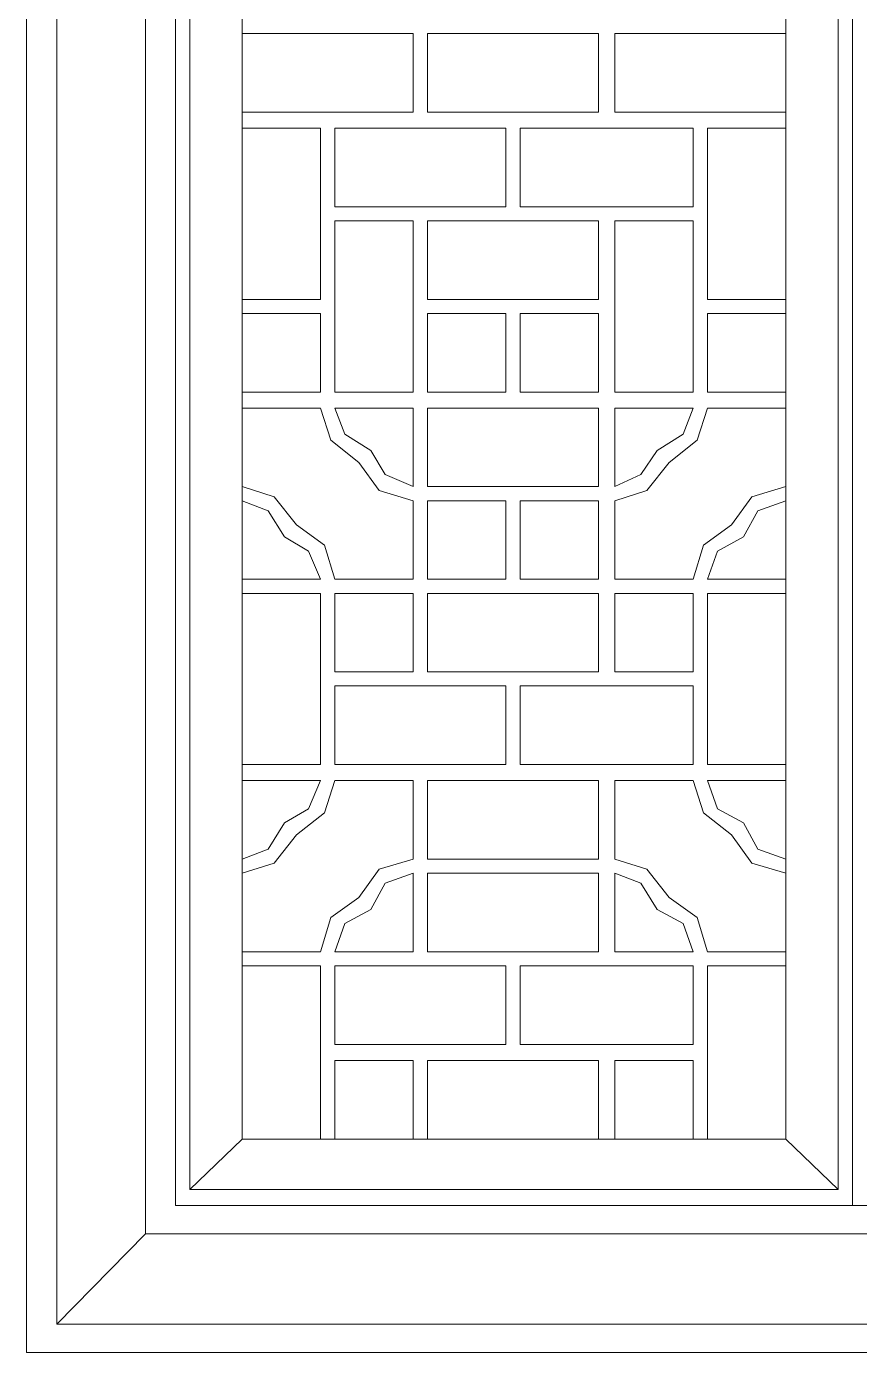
# Model space of a CAD drawing. Header units: centimetres. Extents: x -7.5 to 9.6, y -10.7 to 9.9.
# Drawn here: x -7.48 to -1.37, y -10.72 to -0.99 of the extents above; entities that cross this region are included whole.
import ezdxf

# ---------------------------------------------------------------- set-up
doc = ezdxf.new("R2010")
doc.units = ezdxf.units.CM
doc.header["$MEASUREMENT"] = 0
doc.layers.add('layer 1', color=7, linetype='Continuous')

msp = doc.modelspace()

# ---------------------------------------------------------------- linework, layer by layer
at = {"layer": 'layer 1', "color": 250, "lineweight": 0}
for points, knots in [([(-7.4847, 9.91418), (-7.4847, 9.91418), (9.60556, 9.91418), (9.60556, 9.91418), (9.60556, 9.91418), (9.60556, 9.91418), (9.60556, -10.72435), (9.60556, -10.72435), (9.60556, -10.72435), (9.60556, -10.72435), (-7.4847, -10.72435), (-7.4847, -10.72435), (-7.4847, -10.72435), (-7.4847, -10.72435), (-7.4847, 9.91418), (-7.4847, 9.91418)], [0, 0, 0, 0, 0.25, 0.25, 0.25, 0.25, 0.5, 0.5, 0.5, 0.5, 0.75, 0.75, 0.75, 0.75, 1, 1, 1, 1]), ([(-7.263, 9.7071), (-7.263, 9.7071), (9.38386, 9.7071), (9.38386, 9.7071), (9.38386, 9.7071), (9.38386, 9.7071), (9.38386, -10.51746), (9.38386, -10.51746), (9.38386, -10.51746), (9.38386, -10.51746), (-7.263, -10.51746), (-7.263, -10.51746), (-7.263, -10.51746), (-7.263, -10.51746), (-7.263, 9.7071), (-7.263, 9.7071)], [0, 0, 0, 0, 0.25, 0.25, 0.25, 0.25, 0.5, 0.5, 0.5, 0.5, 0.75, 0.75, 0.75, 0.75, 1, 1, 1, 1]), ([(-6.6125, 9.05661), (-6.6125, 9.05661), (8.73336, 9.05661), (8.73336, 9.05661), (8.73336, 9.05661), (8.73336, 9.05661), (8.73336, -9.85215), (8.73336, -9.85215), (8.73336, -9.85215), (8.73336, -9.85215), (-6.6125, -9.85215), (-6.6125, -9.85215), (-6.6125, -9.85215), (-6.6125, -9.85215), (-6.6125, 9.05661), (-6.6125, 9.05661)], [0, 0, 0, 0, 0.25, 0.25, 0.25, 0.25, 0.5, 0.5, 0.5, 0.5, 0.75, 0.75, 0.75, 0.75, 1, 1, 1, 1]), ([(-1.42318, -9.64507), (-1.42318, -9.64507), (-1.42318, 8.8349), (-1.42318, 8.8349), (-1.42318, 8.8349), (-1.42318, 8.8349), (-6.39061, 8.8349), (-6.39061, 8.8349), (-6.39061, 8.8349), (-6.39061, 8.8349), (-6.39061, -9.64507), (-6.39061, -9.64507), (-6.39061, -9.64507), (-6.39061, -9.64507), (-1.42318, -9.64507), (-1.42318, -9.64507)], [0, 0, 0, 0, 0.25, 0.25, 0.25, 0.25, 0.5, 0.5, 0.5, 0.5, 0.75, 0.75, 0.75, 0.75, 1, 1, 1, 1]), ([(-1.42318, -9.64507), (-1.42318, -9.64507), (-1.42318, 8.8349), (-1.42318, 8.8349), (-1.42318, 8.8349), (-1.42318, 8.8349), (3.54424, 8.8349), (3.54424, 8.8349), (3.54424, 8.8349), (3.54424, 8.8349), (3.54424, -9.64507), (3.54424, -9.64507), (3.54424, -9.64507), (3.54424, -9.64507), (-1.42318, -9.64507), (-1.42318, -9.64507)], [0, 0, 0, 0, 0.25, 0.25, 0.25, 0.25, 0.5, 0.5, 0.5, 0.5, 0.75, 0.75, 0.75, 0.75, 1, 1, 1, 1]), ([(-6.28726, -9.5269), (-6.28726, -9.5269), (-1.52672, -9.5269), (-1.52672, -9.5269), (-1.52672, -9.5269), (-1.52672, -9.5269), (-1.52672, 8.73136), (-1.52672, 8.73136), (-1.52672, 8.73136), (-1.52672, 8.73136), (-6.28726, 8.73136), (-6.28726, 8.73136), (-6.28726, 8.73136), (-6.28726, 8.73136), (-6.28726, -9.5269), (-6.28726, -9.5269)], [0, 0, 0, 0, 0.25, 0.25, 0.25, 0.25, 0.5, 0.5, 0.5, 0.5, 0.75, 0.75, 0.75, 0.75, 1, 1, 1, 1]), ([(-5.90274, 6.4989), (-5.90274, 6.4989), (-5.90274, -9.1572), (-5.90274, -9.1572), (-5.90274, -9.1572), (-5.90274, -9.1572), (-1.91105, -9.1572), (-1.91105, -9.1572), (-1.91105, -9.1572), (-1.91105, -9.1572), (-1.91105, 6.4989), (-1.91105, 6.4989), (-1.91105, 6.4989), (-1.91105, 6.4989), (-5.90274, 6.4989), (-5.90274, 6.4989)], [0, 0, 0, 0, 0.25, 0.25, 0.25, 0.25, 0.5, 0.5, 0.5, 0.5, 0.75, 0.75, 0.75, 0.75, 1, 1, 1, 1]), ([(-5.90274, -1.61744), (-5.90274, -1.61744), (-4.6462, -1.61744), (-4.6462, -1.61744), (-4.6462, -1.61744), (-4.6462, -1.61744), (-4.6462, -1.04085), (-4.6462, -1.04085), (-4.6462, -1.04085), (-4.6462, -1.04085), (-5.90274, -1.04085), (-5.90274, -1.04085)], [0, 0, 0, 0, 0.3333333, 0.3333333, 0.3333333, 0.3333333, 0.6666667, 0.6666667, 0.6666667, 0.6666667, 1, 1, 1, 1]), ([(-4.54266, -1.04085), (-4.54266, -1.04085), (-4.54266, -1.61744), (-4.54266, -1.61744), (-4.54266, -1.61744), (-4.54266, -1.61744), (-3.28594, -1.61744), (-3.28594, -1.61744), (-3.28594, -1.61744), (-3.28594, -1.61744), (-3.28594, -1.04085), (-3.28594, -1.04085), (-3.28594, -1.04085), (-3.28594, -1.04085), (-4.54266, -1.04085), (-4.54266, -1.04085)], [0, 0, 0, 0, 0.25, 0.25, 0.25, 0.25, 0.5, 0.5, 0.5, 0.5, 0.75, 0.75, 0.75, 0.75, 1, 1, 1, 1]), ([(-1.91105, -1.04085), (-1.91105, -1.04085), (-3.16778, -1.04085), (-3.16778, -1.04085), (-3.16778, -1.04085), (-3.16778, -1.04085), (-3.16778, -1.61744), (-3.16778, -1.61744), (-3.16778, -1.61744), (-3.16778, -1.61744), (-1.91105, -1.61744), (-1.91105, -1.61744)], [0, 0, 0, 0, 0.3333333, 0.3333333, 0.3333333, 0.3333333, 0.6666667, 0.6666667, 0.6666667, 0.6666667, 1, 1, 1, 1]), ([(-5.90274, -2.99233), (-5.90274, -2.99233), (-5.32614, -2.99233), (-5.32614, -2.99233), (-5.32614, -2.99233), (-5.32614, -2.99233), (-5.32614, -1.7358), (-5.32614, -1.7358), (-5.32614, -1.7358), (-5.32614, -1.7358), (-5.90274, -1.7358), (-5.90274, -1.7358)], [0, 0, 0, 0, 0.3333333, 0.3333333, 0.3333333, 0.3333333, 0.6666667, 0.6666667, 0.6666667, 0.6666667, 1, 1, 1, 1]), ([(-5.2228, -2.3122), (-5.2228, -2.3122), (-5.2228, -1.7358), (-5.2228, -1.7358), (-5.2228, -1.7358), (-5.2228, -1.7358), (-3.96607, -1.7358), (-3.96607, -1.7358), (-3.96607, -1.7358), (-3.96607, -1.7358), (-3.96607, -2.3122), (-3.96607, -2.3122), (-3.96607, -2.3122), (-3.96607, -2.3122), (-5.2228, -2.3122), (-5.2228, -2.3122)], [0, 0, 0, 0, 0.25, 0.25, 0.25, 0.25, 0.5, 0.5, 0.5, 0.5, 0.75, 0.75, 0.75, 0.75, 1, 1, 1, 1]), ([(-3.86253, -1.7358), (-3.86253, -1.7358), (-3.86253, -2.3122), (-3.86253, -2.3122), (-3.86253, -2.3122), (-3.86253, -2.3122), (-2.59119, -2.3122), (-2.59119, -2.3122), (-2.59119, -2.3122), (-2.59119, -2.3122), (-2.59119, -1.7358), (-2.59119, -1.7358), (-2.59119, -1.7358), (-2.59119, -1.7358), (-3.86253, -1.7358), (-3.86253, -1.7358)], [0, 0, 0, 0, 0.25, 0.25, 0.25, 0.25, 0.5, 0.5, 0.5, 0.5, 0.75, 0.75, 0.75, 0.75, 1, 1, 1, 1]), ([(-1.91105, -1.7358), (-1.91105, -1.7358), (-2.48765, -1.7358), (-2.48765, -1.7358), (-2.48765, -1.7358), (-2.48765, -1.7358), (-2.48765, -2.99233), (-2.48765, -2.99233), (-2.48765, -2.99233), (-2.48765, -2.99233), (-1.91105, -2.99233), (-1.91105, -2.99233)], [0, 0, 0, 0, 0.3333333, 0.3333333, 0.3333333, 0.3333333, 0.6666667, 0.6666667, 0.6666667, 0.6666667, 1, 1, 1, 1]), ([(-5.2228, -2.41574), (-5.2228, -2.41574), (-5.2228, -3.67246), (-5.2228, -3.67246), (-5.2228, -3.67246), (-5.2228, -3.67246), (-4.6462, -3.67246), (-4.6462, -3.67246), (-4.6462, -3.67246), (-4.6462, -3.67246), (-4.6462, -2.41574), (-4.6462, -2.41574), (-4.6462, -2.41574), (-4.6462, -2.41574), (-5.2228, -2.41574), (-5.2228, -2.41574)], [0, 0, 0, 0, 0.25, 0.25, 0.25, 0.25, 0.5, 0.5, 0.5, 0.5, 0.75, 0.75, 0.75, 0.75, 1, 1, 1, 1]), ([(-4.54266, -2.41574), (-4.54266, -2.41574), (-4.54266, -2.99233), (-4.54266, -2.99233), (-4.54266, -2.99233), (-4.54266, -2.99233), (-3.28594, -2.99233), (-3.28594, -2.99233), (-3.28594, -2.99233), (-3.28594, -2.99233), (-3.28594, -2.41574), (-3.28594, -2.41574), (-3.28594, -2.41574), (-3.28594, -2.41574), (-4.54266, -2.41574), (-4.54266, -2.41574)], [0, 0, 0, 0, 0.25, 0.25, 0.25, 0.25, 0.5, 0.5, 0.5, 0.5, 0.75, 0.75, 0.75, 0.75, 1, 1, 1, 1]), ([(-3.16778, -2.41574), (-3.16778, -2.41574), (-3.16778, -3.67246), (-3.16778, -3.67246), (-3.16778, -3.67246), (-3.16778, -3.67246), (-2.59119, -3.67246), (-2.59119, -3.67246), (-2.59119, -3.67246), (-2.59119, -3.67246), (-2.59119, -2.41574), (-2.59119, -2.41574), (-2.59119, -2.41574), (-2.59119, -2.41574), (-3.16778, -2.41574), (-3.16778, -2.41574)], [0, 0, 0, 0, 0.25, 0.25, 0.25, 0.25, 0.5, 0.5, 0.5, 0.5, 0.75, 0.75, 0.75, 0.75, 1, 1, 1, 1]), ([(-5.90274, -3.67246), (-5.90274, -3.67246), (-5.32614, -3.67246), (-5.32614, -3.67246), (-5.32614, -3.67246), (-5.32614, -3.67246), (-5.32614, -3.09587), (-5.32614, -3.09587), (-5.32614, -3.09587), (-5.32614, -3.09587), (-5.90274, -3.09587), (-5.90274, -3.09587)], [0, 0, 0, 0, 0.3333333, 0.3333333, 0.3333333, 0.3333333, 0.6666667, 0.6666667, 0.6666667, 0.6666667, 1, 1, 1, 1]), ([(-4.54266, -3.09587), (-4.54266, -3.09587), (-4.54266, -3.67246), (-4.54266, -3.67246), (-4.54266, -3.67246), (-4.54266, -3.67246), (-3.96607, -3.67246), (-3.96607, -3.67246), (-3.96607, -3.67246), (-3.96607, -3.67246), (-3.96607, -3.09587), (-3.96607, -3.09587), (-3.96607, -3.09587), (-3.96607, -3.09587), (-4.54266, -3.09587), (-4.54266, -3.09587)], [0, 0, 0, 0, 0.25, 0.25, 0.25, 0.25, 0.5, 0.5, 0.5, 0.5, 0.75, 0.75, 0.75, 0.75, 1, 1, 1, 1]), ([(-3.86253, -3.67246), (-3.86253, -3.67246), (-3.28594, -3.67246), (-3.28594, -3.67246), (-3.28594, -3.67246), (-3.28594, -3.67246), (-3.28594, -3.09587), (-3.28594, -3.09587), (-3.28594, -3.09587), (-3.28594, -3.09587), (-3.86253, -3.09587), (-3.86253, -3.09587), (-3.86253, -3.09587), (-3.86253, -3.09587), (-3.86253, -3.67246), (-3.86253, -3.67246)], [0, 0, 0, 0, 0.25, 0.25, 0.25, 0.25, 0.5, 0.5, 0.5, 0.5, 0.75, 0.75, 0.75, 0.75, 1, 1, 1, 1]), ([(-1.91105, -3.09587), (-1.91105, -3.09587), (-2.48765, -3.09587), (-2.48765, -3.09587), (-2.48765, -3.09587), (-2.48765, -3.09587), (-2.48765, -3.67246), (-2.48765, -3.67246), (-2.48765, -3.67246), (-2.48765, -3.67246), (-1.91105, -3.67246), (-1.91105, -3.67246)], [0, 0, 0, 0, 0.3333333, 0.3333333, 0.3333333, 0.3333333, 0.6666667, 0.6666667, 0.6666667, 0.6666667, 1, 1, 1, 1]), ([(-5.32614, -3.79063), (-5.32614, -3.79063), (-5.25224, -4.02716), (-5.25224, -4.02716), (-5.25224, -4.02716), (-5.25224, -4.02716), (-5.04535, -4.18978), (-5.04535, -4.18978)], [0, 0, 0, 0, 0.5, 0.5, 0.5, 0.5, 1, 1, 1, 1]), ([(-5.2228, -3.79063), (-5.2228, -3.79063), (-5.14889, -3.98289), (-5.14889, -3.98289), (-5.14889, -3.98289), (-5.14889, -3.98289), (-4.95663, -4.10106), (-4.95663, -4.10106)], [0, 0, 0, 0, 0.5, 0.5, 0.5, 0.5, 1, 1, 1, 1]), ([(-4.54266, -3.79063), (-4.54266, -3.79063), (-4.54266, -4.36722), (-4.54266, -4.36722), (-4.54266, -4.36722), (-4.54266, -4.36722), (-3.28594, -4.36722), (-3.28594, -4.36722), (-3.28594, -4.36722), (-3.28594, -4.36722), (-3.28594, -3.79063), (-3.28594, -3.79063), (-3.28594, -3.79063), (-3.28594, -3.79063), (-4.54266, -3.79063), (-4.54266, -3.79063)], [0, 0, 0, 0, 0.25, 0.25, 0.25, 0.25, 0.5, 0.5, 0.5, 0.5, 0.75, 0.75, 0.75, 0.75, 1, 1, 1, 1]), ([(-1.91105, -4.36722), (-1.91105, -4.36722), (-2.1624, -4.44112), (-2.1624, -4.44112), (-2.1624, -4.44112), (-2.1624, -4.44112), (-2.3102, -4.6482), (-2.3102, -4.6482), (-2.3102, -4.6482), (-2.3102, -4.6482), (-2.51728, -4.79601), (-2.51728, -4.79601), (-2.51728, -4.79601), (-2.51728, -4.79601), (-2.59119, -5.04735), (-2.59119, -5.04735), (-2.59119, -5.04735), (-2.59119, -5.04735), (-3.16778, -5.04735), (-3.16778, -5.04735), (-3.16778, -5.04735), (-3.16778, -5.04735), (-3.16778, -4.47076), (-3.16778, -4.47076), (-3.16778, -4.47076), (-3.16778, -4.47076), (-2.93125, -4.39686), (-2.93125, -4.39686), (-2.93125, -4.39686), (-2.93125, -4.39686), (-2.76863, -4.18978), (-2.76863, -4.18978), (-2.76863, -4.18978), (-2.76863, -4.18978), (-2.56155, -4.02716), (-2.56155, -4.02716), (-2.56155, -4.02716), (-2.56155, -4.02716), (-2.48765, -3.79063), (-2.48765, -3.79063), (-2.48765, -3.79063), (-2.48765, -3.79063), (-1.91105, -3.79063), (-1.91105, -3.79063)], [0, 0, 0, 0, 0.0909091, 0.0909091, 0.0909091, 0.0909091, 0.1818182, 0.1818182, 0.1818182, 0.1818182, 0.2727273, 0.2727273, 0.2727273, 0.2727273, 0.3636364, 0.3636364, 0.3636364, 0.3636364, 0.4545455, 0.4545455, 0.4545455, 0.4545455, 0.5454545, 0.5454545, 0.5454545, 0.5454545, 0.6363636, 0.6363636, 0.6363636, 0.6363636, 0.7272727, 0.7272727, 0.7272727, 0.7272727, 0.8181818, 0.8181818, 0.8181818, 0.8181818, 0.9090909, 0.9090909, 0.9090909, 0.9090909, 1, 1, 1, 1]), ([(-2.85735, -4.10106), (-2.85735, -4.10106), (-2.66509, -3.98289), (-2.66509, -3.98289), (-2.66509, -3.98289), (-2.66509, -3.98289), (-2.59119, -3.79063), (-2.59119, -3.79063)], [0, 0, 0, 0, 0.5, 0.5, 0.5, 0.5, 1, 1, 1, 1]), ([(-4.95663, -4.10106), (-4.95663, -4.10106), (-4.85309, -4.2785), (-4.85309, -4.2785), (-4.85309, -4.2785), (-4.85309, -4.2785), (-4.6462, -4.36722), (-4.6462, -4.36722)], [0, 0, 0, 0, 0.5, 0.5, 0.5, 0.5, 1, 1, 1, 1]), ([(-3.16778, -4.36722), (-3.16778, -4.36722), (-2.97552, -4.2785), (-2.97552, -4.2785), (-2.97552, -4.2785), (-2.97552, -4.2785), (-2.85735, -4.10106), (-2.85735, -4.10106)], [0, 0, 0, 0, 0.5, 0.5, 0.5, 0.5, 1, 1, 1, 1]), ([(-5.04535, -4.18978), (-5.04535, -4.18978), (-4.89755, -4.39686), (-4.89755, -4.39686), (-4.89755, -4.39686), (-4.89755, -4.39686), (-4.6462, -4.47076), (-4.6462, -4.47076)], [0, 0, 0, 0, 0.5, 0.5, 0.5, 0.5, 1, 1, 1, 1]), ([(-5.50359, -4.6482), (-5.50359, -4.6482), (-5.66621, -4.44112), (-5.66621, -4.44112), (-5.66621, -4.44112), (-5.66621, -4.44112), (-5.90274, -4.36722), (-5.90274, -4.36722)], [0, 0, 0, 0, 0.5, 0.5, 0.5, 0.5, 1, 1, 1, 1]), ([(-5.59231, -4.73692), (-5.59231, -4.73692), (-5.71067, -4.54466), (-5.71067, -4.54466), (-5.71067, -4.54466), (-5.71067, -4.54466), (-5.90274, -4.47076), (-5.90274, -4.47076)], [0, 0, 0, 0, 0.5, 0.5, 0.5, 0.5, 1, 1, 1, 1]), ([(-5.2228, -5.04735), (-5.2228, -5.04735), (-4.6462, -5.04735), (-4.6462, -5.04735), (-4.6462, -5.04735), (-4.6462, -5.04735), (-4.6462, -4.47076), (-4.6462, -4.47076)], [0, 0, 0, 0, 0.5, 0.5, 0.5, 0.5, 1, 1, 1, 1]), ([(-4.54266, -4.47076), (-4.54266, -4.47076), (-4.54266, -5.04735), (-4.54266, -5.04735), (-4.54266, -5.04735), (-4.54266, -5.04735), (-3.96607, -5.04735), (-3.96607, -5.04735), (-3.96607, -5.04735), (-3.96607, -5.04735), (-3.96607, -4.47076), (-3.96607, -4.47076), (-3.96607, -4.47076), (-3.96607, -4.47076), (-4.54266, -4.47076), (-4.54266, -4.47076)], [0, 0, 0, 0, 0.25, 0.25, 0.25, 0.25, 0.5, 0.5, 0.5, 0.5, 0.75, 0.75, 0.75, 0.75, 1, 1, 1, 1]), ([(-3.86253, -4.47076), (-3.86253, -4.47076), (-3.86253, -5.04735), (-3.86253, -5.04735), (-3.86253, -5.04735), (-3.86253, -5.04735), (-3.28594, -5.04735), (-3.28594, -5.04735), (-3.28594, -5.04735), (-3.28594, -5.04735), (-3.28594, -4.47076), (-3.28594, -4.47076), (-3.28594, -4.47076), (-3.28594, -4.47076), (-3.86253, -4.47076), (-3.86253, -4.47076)], [0, 0, 0, 0, 0.25, 0.25, 0.25, 0.25, 0.5, 0.5, 0.5, 0.5, 0.75, 0.75, 0.75, 0.75, 1, 1, 1, 1]), ([(-1.91105, -4.47076), (-1.91105, -4.47076), (-2.11813, -4.54466), (-2.11813, -4.54466), (-2.11813, -4.54466), (-2.11813, -4.54466), (-2.22148, -4.73692), (-2.22148, -4.73692), (-2.22148, -4.73692), (-2.22148, -4.73692), (-2.41374, -4.84027), (-2.41374, -4.84027), (-2.41374, -4.84027), (-2.41374, -4.84027), (-2.48765, -5.04735), (-2.48765, -5.04735), (-2.48765, -5.04735), (-2.48765, -5.04735), (-1.91105, -5.04735), (-1.91105, -5.04735)], [0, 0, 0, 0, 0.2, 0.2, 0.2, 0.2, 0.4, 0.4, 0.4, 0.4, 0.6, 0.6, 0.6, 0.6, 0.8, 0.8, 0.8, 0.8, 1, 1, 1, 1]), ([(-5.2228, -5.04735), (-5.2228, -5.04735), (-5.2967, -4.79601), (-5.2967, -4.79601), (-5.2967, -4.79601), (-5.2967, -4.79601), (-5.50359, -4.6482), (-5.50359, -4.6482)], [0, 0, 0, 0, 0.5, 0.5, 0.5, 0.5, 1, 1, 1, 1]), ([(-5.32614, -5.04735), (-5.32614, -5.04735), (-5.41487, -4.84027), (-5.41487, -4.84027), (-5.41487, -4.84027), (-5.41487, -4.84027), (-5.59231, -4.73692), (-5.59231, -4.73692)], [0, 0, 0, 0, 0.5, 0.5, 0.5, 0.5, 1, 1, 1, 1]), ([(-5.90274, -5.15089), (-5.90274, -5.15089), (-5.32614, -5.15089), (-5.32614, -5.15089), (-5.32614, -5.15089), (-5.32614, -5.15089), (-5.32614, -6.40742), (-5.32614, -6.40742), (-5.32614, -6.40742), (-5.32614, -6.40742), (-5.90274, -6.40742), (-5.90274, -6.40742)], [0, 0, 0, 0, 0.3333333, 0.3333333, 0.3333333, 0.3333333, 0.6666667, 0.6666667, 0.6666667, 0.6666667, 1, 1, 1, 1]), ([(-5.2228, -5.72748), (-5.2228, -5.72748), (-5.2228, -5.15089), (-5.2228, -5.15089), (-5.2228, -5.15089), (-5.2228, -5.15089), (-4.6462, -5.15089), (-4.6462, -5.15089), (-4.6462, -5.15089), (-4.6462, -5.15089), (-4.6462, -5.72748), (-4.6462, -5.72748), (-4.6462, -5.72748), (-4.6462, -5.72748), (-5.2228, -5.72748), (-5.2228, -5.72748)], [0, 0, 0, 0, 0.25, 0.25, 0.25, 0.25, 0.5, 0.5, 0.5, 0.5, 0.75, 0.75, 0.75, 0.75, 1, 1, 1, 1]), ([(-4.54266, -5.15089), (-4.54266, -5.15089), (-4.54266, -5.72748), (-4.54266, -5.72748), (-4.54266, -5.72748), (-4.54266, -5.72748), (-3.28594, -5.72748), (-3.28594, -5.72748), (-3.28594, -5.72748), (-3.28594, -5.72748), (-3.28594, -5.15089), (-3.28594, -5.15089), (-3.28594, -5.15089), (-3.28594, -5.15089), (-4.54266, -5.15089), (-4.54266, -5.15089)], [0, 0, 0, 0, 0.25, 0.25, 0.25, 0.25, 0.5, 0.5, 0.5, 0.5, 0.75, 0.75, 0.75, 0.75, 1, 1, 1, 1]), ([(-3.16778, -5.15089), (-3.16778, -5.15089), (-3.16778, -5.72748), (-3.16778, -5.72748), (-3.16778, -5.72748), (-3.16778, -5.72748), (-2.59119, -5.72748), (-2.59119, -5.72748), (-2.59119, -5.72748), (-2.59119, -5.72748), (-2.59119, -5.15089), (-2.59119, -5.15089), (-2.59119, -5.15089), (-2.59119, -5.15089), (-3.16778, -5.15089), (-3.16778, -5.15089)], [0, 0, 0, 0, 0.25, 0.25, 0.25, 0.25, 0.5, 0.5, 0.5, 0.5, 0.75, 0.75, 0.75, 0.75, 1, 1, 1, 1]), ([(-1.91105, -6.40742), (-1.91105, -6.40742), (-2.48765, -6.40742), (-2.48765, -6.40742), (-2.48765, -6.40742), (-2.48765, -6.40742), (-2.48765, -5.15089), (-2.48765, -5.15089), (-2.48765, -5.15089), (-2.48765, -5.15089), (-1.91105, -5.15089), (-1.91105, -5.15089)], [0, 0, 0, 0, 0.3333333, 0.3333333, 0.3333333, 0.3333333, 0.6666667, 0.6666667, 0.6666667, 0.6666667, 1, 1, 1, 1]), ([(-5.2228, -5.83083), (-5.2228, -5.83083), (-5.2228, -6.40742), (-5.2228, -6.40742), (-5.2228, -6.40742), (-5.2228, -6.40742), (-3.96607, -6.40742), (-3.96607, -6.40742), (-3.96607, -6.40742), (-3.96607, -6.40742), (-3.96607, -5.83083), (-3.96607, -5.83083), (-3.96607, -5.83083), (-3.96607, -5.83083), (-5.2228, -5.83083), (-5.2228, -5.83083)], [0, 0, 0, 0, 0.25, 0.25, 0.25, 0.25, 0.5, 0.5, 0.5, 0.5, 0.75, 0.75, 0.75, 0.75, 1, 1, 1, 1]), ([(-2.59119, -6.40742), (-2.59119, -6.40742), (-3.86253, -6.40742), (-3.86253, -6.40742), (-3.86253, -6.40742), (-3.86253, -6.40742), (-3.86253, -5.83083), (-3.86253, -5.83083), (-3.86253, -5.83083), (-3.86253, -5.83083), (-2.59119, -5.83083), (-2.59119, -5.83083), (-2.59119, -5.83083), (-2.59119, -5.83083), (-2.59119, -6.40742), (-2.59119, -6.40742)], [0, 0, 0, 0, 0.25, 0.25, 0.25, 0.25, 0.5, 0.5, 0.5, 0.5, 0.75, 0.75, 0.75, 0.75, 1, 1, 1, 1]), ([(-5.90274, -7.20572), (-5.90274, -7.20572), (-5.66621, -7.13182), (-5.66621, -7.13182), (-5.66621, -7.13182), (-5.66621, -7.13182), (-5.50359, -6.92493), (-5.50359, -6.92493), (-5.50359, -6.92493), (-5.50359, -6.92493), (-5.2967, -6.76231), (-5.2967, -6.76231), (-5.2967, -6.76231), (-5.2967, -6.76231), (-5.2228, -6.52578), (-5.2228, -6.52578), (-5.2228, -6.52578), (-5.2228, -6.52578), (-4.6462, -6.52578), (-4.6462, -6.52578), (-4.6462, -6.52578), (-4.6462, -6.52578), (-4.6462, -7.10237), (-4.6462, -7.10237), (-4.6462, -7.10237), (-4.6462, -7.10237), (-4.89755, -7.17627), (-4.89755, -7.17627), (-4.89755, -7.17627), (-4.89755, -7.17627), (-5.04535, -7.38316), (-5.04535, -7.38316), (-5.04535, -7.38316), (-5.04535, -7.38316), (-5.25224, -7.53097), (-5.25224, -7.53097), (-5.25224, -7.53097), (-5.25224, -7.53097), (-5.32614, -7.78231), (-5.32614, -7.78231), (-5.32614, -7.78231), (-5.32614, -7.78231), (-5.90274, -7.78231), (-5.90274, -7.78231)], [0, 0, 0, 0, 0.0909091, 0.0909091, 0.0909091, 0.0909091, 0.1818182, 0.1818182, 0.1818182, 0.1818182, 0.2727273, 0.2727273, 0.2727273, 0.2727273, 0.3636364, 0.3636364, 0.3636364, 0.3636364, 0.4545455, 0.4545455, 0.4545455, 0.4545455, 0.5454545, 0.5454545, 0.5454545, 0.5454545, 0.6363636, 0.6363636, 0.6363636, 0.6363636, 0.7272727, 0.7272727, 0.7272727, 0.7272727, 0.8181818, 0.8181818, 0.8181818, 0.8181818, 0.9090909, 0.9090909, 0.9090909, 0.9090909, 1, 1, 1, 1]), ([(-5.90274, -7.10237), (-5.90274, -7.10237), (-5.71067, -7.02847), (-5.71067, -7.02847), (-5.71067, -7.02847), (-5.71067, -7.02847), (-5.59231, -6.83621), (-5.59231, -6.83621), (-5.59231, -6.83621), (-5.59231, -6.83621), (-5.41487, -6.73267), (-5.41487, -6.73267), (-5.41487, -6.73267), (-5.41487, -6.73267), (-5.32614, -6.52578), (-5.32614, -6.52578), (-5.32614, -6.52578), (-5.32614, -6.52578), (-5.90274, -6.52578), (-5.90274, -6.52578)], [0, 0, 0, 0, 0.2, 0.2, 0.2, 0.2, 0.4, 0.4, 0.4, 0.4, 0.6, 0.6, 0.6, 0.6, 0.8, 0.8, 0.8, 0.8, 1, 1, 1, 1]), ([(-4.54266, -6.52578), (-4.54266, -6.52578), (-4.54266, -7.10237), (-4.54266, -7.10237), (-4.54266, -7.10237), (-4.54266, -7.10237), (-3.28594, -7.10237), (-3.28594, -7.10237), (-3.28594, -7.10237), (-3.28594, -7.10237), (-3.28594, -6.52578), (-3.28594, -6.52578), (-3.28594, -6.52578), (-3.28594, -6.52578), (-4.54266, -6.52578), (-4.54266, -6.52578)], [0, 0, 0, 0, 0.25, 0.25, 0.25, 0.25, 0.5, 0.5, 0.5, 0.5, 0.75, 0.75, 0.75, 0.75, 1, 1, 1, 1]), ([(-2.59119, -6.52578), (-2.59119, -6.52578), (-3.16778, -6.52578), (-3.16778, -6.52578), (-3.16778, -6.52578), (-3.16778, -6.52578), (-3.16778, -7.10237), (-3.16778, -7.10237)], [0, 0, 0, 0, 0.5, 0.5, 0.5, 0.5, 1, 1, 1, 1]), ([(-2.59119, -6.52578), (-2.59119, -6.52578), (-2.51728, -6.76231), (-2.51728, -6.76231), (-2.51728, -6.76231), (-2.51728, -6.76231), (-2.3102, -6.92493), (-2.3102, -6.92493)], [0, 0, 0, 0, 0.5, 0.5, 0.5, 0.5, 1, 1, 1, 1]), ([(-2.48765, -6.52578), (-2.48765, -6.52578), (-2.41374, -6.73267), (-2.41374, -6.73267), (-2.41374, -6.73267), (-2.41374, -6.73267), (-2.22148, -6.83621), (-2.22148, -6.83621)], [0, 0, 0, 0, 0.5, 0.5, 0.5, 0.5, 1, 1, 1, 1]), ([(-2.22148, -6.83621), (-2.22148, -6.83621), (-2.11813, -7.02847), (-2.11813, -7.02847), (-2.11813, -7.02847), (-2.11813, -7.02847), (-1.91105, -7.10237), (-1.91105, -7.10237)], [0, 0, 0, 0, 0.5, 0.5, 0.5, 0.5, 1, 1, 1, 1]), ([(-2.3102, -6.92493), (-2.3102, -6.92493), (-2.1624, -7.13182), (-2.1624, -7.13182), (-2.1624, -7.13182), (-2.1624, -7.13182), (-1.91105, -7.20572), (-1.91105, -7.20572)], [0, 0, 0, 0, 0.5, 0.5, 0.5, 0.5, 1, 1, 1, 1]), ([(-2.76863, -7.38316), (-2.76863, -7.38316), (-2.93125, -7.17627), (-2.93125, -7.17627), (-2.93125, -7.17627), (-2.93125, -7.17627), (-3.16778, -7.10237), (-3.16778, -7.10237)], [0, 0, 0, 0, 0.5, 0.5, 0.5, 0.5, 1, 1, 1, 1]), ([(-4.6462, -7.20572), (-4.6462, -7.20572), (-4.85309, -7.27981), (-4.85309, -7.27981), (-4.85309, -7.27981), (-4.85309, -7.27981), (-4.95663, -7.47188), (-4.95663, -7.47188)], [0, 0, 0, 0, 0.5, 0.5, 0.5, 0.5, 1, 1, 1, 1]), ([(-3.28594, -7.20572), (-3.28594, -7.20572), (-4.54266, -7.20572), (-4.54266, -7.20572), (-4.54266, -7.20572), (-4.54266, -7.20572), (-4.54266, -7.78231), (-4.54266, -7.78231), (-4.54266, -7.78231), (-4.54266, -7.78231), (-3.28594, -7.78231), (-3.28594, -7.78231), (-3.28594, -7.78231), (-3.28594, -7.78231), (-3.28594, -7.20572), (-3.28594, -7.20572)], [0, 0, 0, 0, 0.25, 0.25, 0.25, 0.25, 0.5, 0.5, 0.5, 0.5, 0.75, 0.75, 0.75, 0.75, 1, 1, 1, 1]), ([(-2.85735, -7.47188), (-2.85735, -7.47188), (-2.97552, -7.27981), (-2.97552, -7.27981), (-2.97552, -7.27981), (-2.97552, -7.27981), (-3.16778, -7.20572), (-3.16778, -7.20572)], [0, 0, 0, 0, 0.5, 0.5, 0.5, 0.5, 1, 1, 1, 1]), ([(-2.48765, -7.78231), (-2.48765, -7.78231), (-2.56155, -7.53097), (-2.56155, -7.53097), (-2.56155, -7.53097), (-2.56155, -7.53097), (-2.76863, -7.38316), (-2.76863, -7.38316)], [0, 0, 0, 0, 0.5, 0.5, 0.5, 0.5, 1, 1, 1, 1]), ([(-4.95663, -7.47188), (-4.95663, -7.47188), (-5.14889, -7.57542), (-5.14889, -7.57542), (-5.14889, -7.57542), (-5.14889, -7.57542), (-5.2228, -7.78231), (-5.2228, -7.78231)], [0, 0, 0, 0, 0.5, 0.5, 0.5, 0.5, 1, 1, 1, 1]), ([(-2.59119, -7.78231), (-2.59119, -7.78231), (-2.66509, -7.57542), (-2.66509, -7.57542), (-2.66509, -7.57542), (-2.66509, -7.57542), (-2.85735, -7.47188), (-2.85735, -7.47188)], [0, 0, 0, 0, 0.5, 0.5, 0.5, 0.5, 1, 1, 1, 1]), ([(-5.90274, -7.88585), (-5.90274, -7.88585), (-5.32614, -7.88585), (-5.32614, -7.88585), (-5.32614, -7.88585), (-5.32614, -7.88585), (-5.32614, -9.1572), (-5.32614, -9.1572)], [0, 0, 0, 0, 0.5, 0.5, 0.5, 0.5, 1, 1, 1, 1]), ([(-5.2228, -7.88585), (-5.2228, -7.88585), (-5.2228, -8.46244), (-5.2228, -8.46244), (-5.2228, -8.46244), (-5.2228, -8.46244), (-3.96607, -8.46244), (-3.96607, -8.46244), (-3.96607, -8.46244), (-3.96607, -8.46244), (-3.96607, -7.88585), (-3.96607, -7.88585), (-3.96607, -7.88585), (-3.96607, -7.88585), (-5.2228, -7.88585), (-5.2228, -7.88585)], [0, 0, 0, 0, 0.25, 0.25, 0.25, 0.25, 0.5, 0.5, 0.5, 0.5, 0.75, 0.75, 0.75, 0.75, 1, 1, 1, 1]), ([(-3.86253, -7.88585), (-3.86253, -7.88585), (-3.86253, -8.46244), (-3.86253, -8.46244), (-3.86253, -8.46244), (-3.86253, -8.46244), (-2.59119, -8.46244), (-2.59119, -8.46244), (-2.59119, -8.46244), (-2.59119, -8.46244), (-2.59119, -7.88585), (-2.59119, -7.88585), (-2.59119, -7.88585), (-2.59119, -7.88585), (-3.86253, -7.88585), (-3.86253, -7.88585)], [0, 0, 0, 0, 0.25, 0.25, 0.25, 0.25, 0.5, 0.5, 0.5, 0.5, 0.75, 0.75, 0.75, 0.75, 1, 1, 1, 1]), ([(-1.91105, -7.88585), (-1.91105, -7.88585), (-2.48765, -7.88585), (-2.48765, -7.88585), (-2.48765, -7.88585), (-2.48765, -7.88585), (-2.48765, -9.1572), (-2.48765, -9.1572)], [0, 0, 0, 0, 0.5, 0.5, 0.5, 0.5, 1, 1, 1, 1]), ([(-5.2228, -9.1572), (-5.2228, -9.1572), (-5.2228, -8.5808), (-5.2228, -8.5808), (-5.2228, -8.5808), (-5.2228, -8.5808), (-4.6462, -8.5808), (-4.6462, -8.5808), (-4.6462, -8.5808), (-4.6462, -8.5808), (-4.6462, -9.1572), (-4.6462, -9.1572)], [0, 0, 0, 0, 0.3333333, 0.3333333, 0.3333333, 0.3333333, 0.6666667, 0.6666667, 0.6666667, 0.6666667, 1, 1, 1, 1]), ([(-4.54266, -9.1572), (-4.54266, -9.1572), (-4.54266, -8.5808), (-4.54266, -8.5808), (-4.54266, -8.5808), (-4.54266, -8.5808), (-3.28594, -8.5808), (-3.28594, -8.5808), (-3.28594, -8.5808), (-3.28594, -8.5808), (-3.28594, -9.1572), (-3.28594, -9.1572)], [0, 0, 0, 0, 0.3333333, 0.3333333, 0.3333333, 0.3333333, 0.6666667, 0.6666667, 0.6666667, 0.6666667, 1, 1, 1, 1]), ([(-3.16778, -9.1572), (-3.16778, -9.1572), (-3.16778, -8.5808), (-3.16778, -8.5808), (-3.16778, -8.5808), (-3.16778, -8.5808), (-2.59119, -8.5808), (-2.59119, -8.5808), (-2.59119, -8.5808), (-2.59119, -8.5808), (-2.59119, -9.1572), (-2.59119, -9.1572)], [0, 0, 0, 0, 0.3333333, 0.3333333, 0.3333333, 0.3333333, 0.6666667, 0.6666667, 0.6666667, 0.6666667, 1, 1, 1, 1])]:
    msp.add_open_spline(points, degree=3, knots=knots, dxfattribs=at)
for points in [[(-1.91105, 6.4989), (-1.91105, 6.4989), (-1.91105, -9.1572), (-1.91105, -9.1572)], [(-5.32614, -3.79063), (-5.32614, -3.79063), (-5.90274, -3.79063), (-5.90274, -3.79063)], [(-4.6462, -3.79063), (-4.6462, -3.79063), (-5.2228, -3.79063), (-5.2228, -3.79063)], [(-4.6462, -4.36722), (-4.6462, -4.36722), (-4.6462, -3.79063), (-4.6462, -3.79063)], [(-3.16778, -4.36722), (-3.16778, -4.36722), (-3.16778, -3.79063), (-3.16778, -3.79063)], [(-3.16778, -3.79063), (-3.16778, -3.79063), (-2.59119, -3.79063), (-2.59119, -3.79063)], [(-5.32614, -5.04735), (-5.32614, -5.04735), (-5.90274, -5.04735), (-5.90274, -5.04735)], [(-2.48765, -6.52578), (-2.48765, -6.52578), (-1.91105, -6.52578), (-1.91105, -6.52578)], [(-4.6462, -7.20572), (-4.6462, -7.20572), (-4.6462, -7.78231), (-4.6462, -7.78231)], [(-3.16778, -7.20572), (-3.16778, -7.20572), (-3.16778, -7.78231), (-3.16778, -7.78231)], [(-4.6462, -7.78231), (-4.6462, -7.78231), (-5.2228, -7.78231), (-5.2228, -7.78231)], [(-3.16778, -7.78231), (-3.16778, -7.78231), (-2.59119, -7.78231), (-2.59119, -7.78231)], [(-2.48765, -7.78231), (-2.48765, -7.78231), (-1.91105, -7.78231), (-1.91105, -7.78231)], [(-5.90274, -9.1572), (-5.90274, -9.1572), (-6.28726, -9.5269), (-6.28726, -9.5269)], [(-1.91105, -9.1572), (-1.91105, -9.1572), (-1.52672, -9.5269), (-1.52672, -9.5269)], [(-6.6125, -9.85215), (-6.6125, -9.85215), (-7.263, -10.51746), (-7.263, -10.51746)]]:
    msp.add_open_spline(points, degree=3, dxfattribs=at)

doc.saveas('drawing.dxf')
